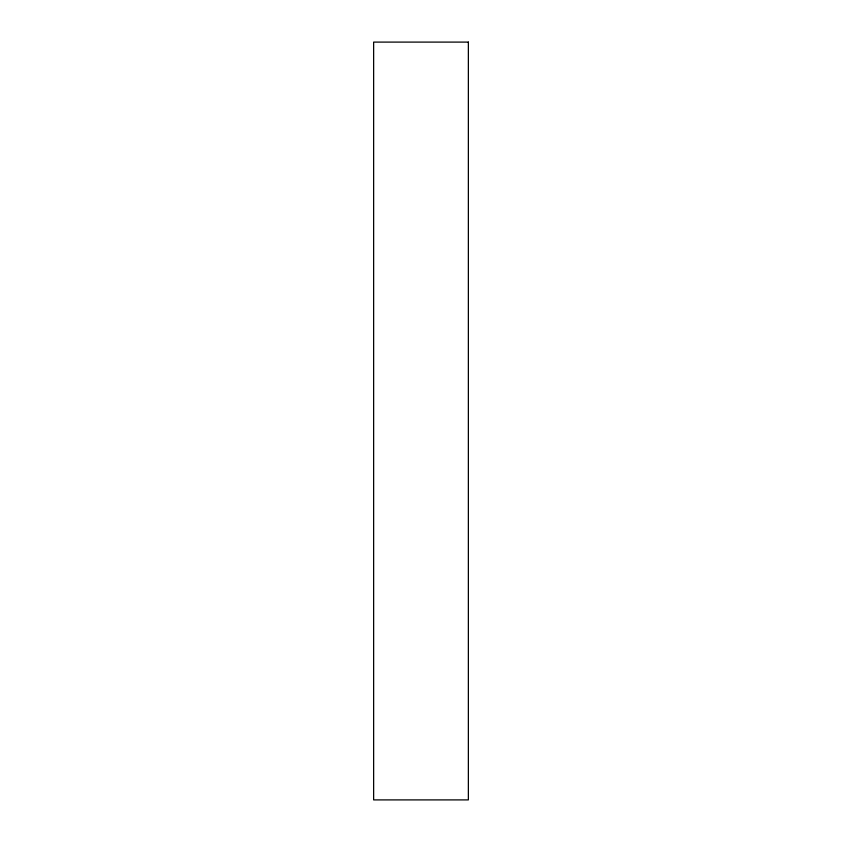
<?xml version="1.0" encoding="UTF-8"?>
<svg xmlns="http://www.w3.org/2000/svg" width="842" height="842" viewBox="0 0 842 842"><rect width="100%" height="100%" fill="white"/><g stroke="black" fill="none" stroke-linecap="round" stroke-linejoin="round"><path stroke-width="1.26" d="M468.363 42.1L373.637 42.1L373.637 799.9L468.363 799.9L468.363 42.1"/></g></svg>
